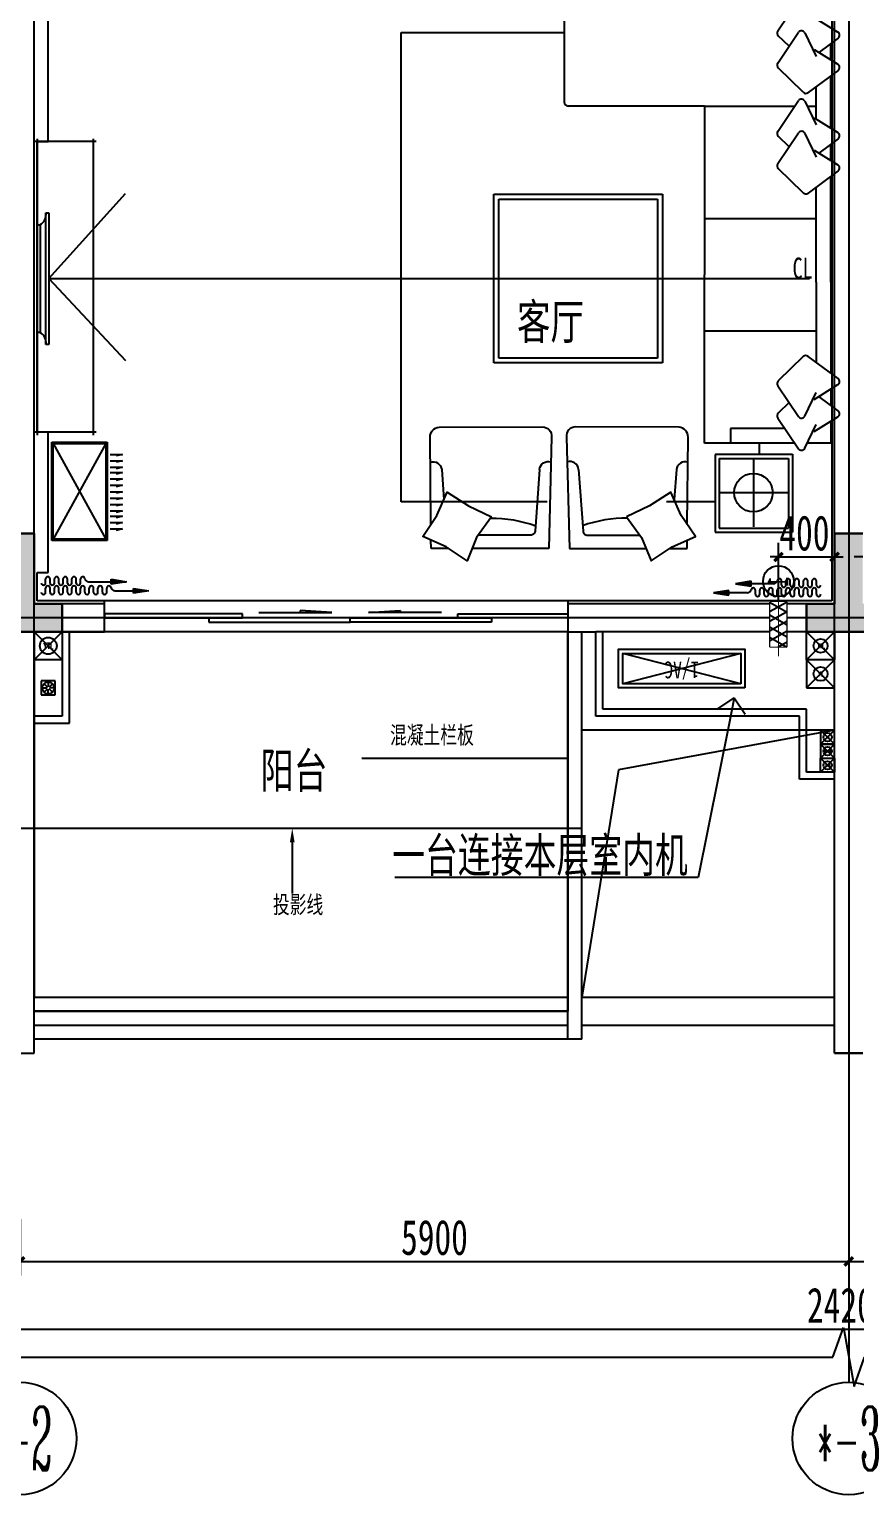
# Model space of a CAD drawing. Extents: x -255202 to 66368, y -6372500 to 603.
# Drawn here: x 23022 to 28907, y -3239196 to -3228764 of the extents above; entities that cross this region are included whole.
import ezdxf
from ezdxf.enums import TextEntityAlignment as Align

# ---------------------------------------------------------------- set-up
doc = ezdxf.new("R2010")
doc.units = 0
doc.header["$LTSCALE"] = 10
doc.header["$MEASUREMENT"] = 0
for name, color, linetype in [('A-DIM（轴号轴线尺寸）', 3, 'Continuous'), ('A-MARK（制图符号）', 8, 'Continuous'), ('A-门', 251, 'Continuous'), ('AXIS_TEXT', 7, 'Continuous'), ('DIM【标注】', 149, 'Continuous'), ('L-立面填充1', 253, 'Continuous')]:
    doc.layers.add(name, color=color, linetype=linetype)
doc.styles.add('_TCH_AXIS', font='COMPLEX', dxfattribs={"bigfont": 'GBCBIG'})
doc.styles.add('COMPLEX', font='COMPLEX')
doc.styles.add('L~1D$0$黑体', font='simhei.ttf')
doc.styles.add('L~1Z$0$_TCH_DIM', font='SIMPLEX', dxfattribs={"bigfont": 'GBCBIG'})
doc.styles.add('L~1Z$0$样式222', font='', dxfattribs={"width": 0.7})
doc.styles.add('L~1Z$0$黑体', font='simhei.ttf')
doc.styles.add('宋体', font='', dxfattribs={"width": 0.8})
doc.styles.add('样式222', font='', dxfattribs={"width": 0.7})
doc.styles.add('细黑体', font='', dxfattribs={"width": 0.7})
doc.styles.get('L~1Z$0$样式222').set_extended_font_data('STXihei')
doc.styles.get('宋体').set_extended_font_data('STXihei')
doc.styles.get('样式222').set_extended_font_data('STXihei')
doc.styles.get('细黑体').set_extended_font_data('STXihei')
doc.dimstyles.new('DK-100', dxfattribs={"dimscale": 100, "dimtxt": 2.5, "dimasz": 0.6, "dimexe": 1, "dimexo": 1, "dimgap": 0.4, "dimtad": 1, "dimdec": 0, "dimrnd": 5, "dimdsep": 46, "dimtxsty": '样式222', "dimblk": 'ARCHTICK', "dimcen": 3, "dimdle": 0.4, "dimclrd": 149, "dimclre": 149, "dimclrt": 149, "dimadec": 0, "dimazin": 0, "dimtfac": 1, "dimtdec": 0, "dimtix": 1, "dimtmove": 2, "dimatfit": 3, "dimldrblk": 'ARCHTICK', "dimfxl": 3, "dimfxlon": 1, "dimtvp": 1, "dimtolj": 1, "dimtzin": 0, "dimarcsym": 0})

# ---------------------------------------------------------------- blocks, each defined once
blk = doc.blocks.new('_AXISO')
blk.add_circle((0, 0), 0.5)
at = {"layer": 'AXIS_TEXT', "style": 'COMPLEX', "width": 1.041667}
blk.add_attdef('A', text='', height=0.56, dxfattribs=at).set_placement((-0.25, -0.28), (0.25, -0.28), align=Align.FIT)
blk = doc.blocks.new('_ArchTick')
at = {"color": 0, "linetype": 'ByBlock', "const_width": 0.4}
blk.add_lwpolyline([(-0.5, -0.5), (0.5, 0.5)], dxfattribs=at)
blk = doc.blocks.new('*D628')
at = {"layer": 'Defpoints', "color": 0, "transparency": 16777216}
for p in [(30580, -13515), (54780, -13515), (54780, -14758)]:
    blk.add_point(p, dxfattribs=at)
at = {"layer": 'DIM【标注】', "color": 149, "lineweight": -2, "transparency": 16777216}
for p, q in [((30580, -14458), (30580, -14858)), ((54780, -14458), (54780, -14858)), ((30540, -14758), (54820, -14758))]:
    blk.add_line(p, q, dxfattribs=at)
at = {"layer": 'DIM【标注】', "color": 149, "lineweight": -2, "transparency": 16777216, "xscale": 60, "yscale": 60, "zscale": 60, "rotation": 180}
blk.add_blockref('_ArchTick', (30580, -14758), dxfattribs=at)
at = {"layer": 'DIM【标注】', "color": 149, "lineweight": -2, "transparency": 16777216, "xscale": 60, "yscale": 60, "zscale": 60}
blk.add_blockref('_ArchTick', (54780, -14758), dxfattribs=at)
at = {"layer": 'DIM【标注】', "color": 149, "transparency": 16777216, "insert": (42680, -14590), "char_height": 250, "attachment_point": 5, "style": '样式222'}
blk.add_mtext('\\A1;24200', dxfattribs=at)
blk = doc.blocks.new('*D630')
at = {"layer": 'Defpoints', "color": 0, "transparency": 16777216}
for p in [(36780, -13515), (42680, -13515), (42680, -14276)]:
    blk.add_point(p, dxfattribs=at)
at = {"layer": 'DIM【标注】', "color": 149, "lineweight": -2, "transparency": 16777216}
for p, q in [((36780, -13976), (36780, -14376)), ((42680, -13976), (42680, -14376)), ((36740, -14276), (42720, -14276))]:
    blk.add_line(p, q, dxfattribs=at)
at = {"layer": 'DIM【标注】', "color": 149, "lineweight": -2, "transparency": 16777216, "xscale": 60, "yscale": 60, "zscale": 60, "rotation": 180}
blk.add_blockref('_ArchTick', (36780, -14276), dxfattribs=at)
at = {"layer": 'DIM【标注】', "color": 149, "lineweight": -2, "transparency": 16777216, "xscale": 60, "yscale": 60, "zscale": 60}
blk.add_blockref('_ArchTick', (42680, -14276), dxfattribs=at)
at = {"layer": 'DIM【标注】', "color": 149, "transparency": 16777216, "insert": (39730, -14107), "char_height": 250, "attachment_point": 5, "style": '样式222'}
blk.add_mtext('\\A1;5900', dxfattribs=at)
blk = doc.blocks.new('*D631')
at = {"layer": 'Defpoints', "color": 0, "transparency": 16777216}
for p in [(42680, -13515), (48580, -13515), (48580, -14276)]:
    blk.add_point(p, dxfattribs=at)
at = {"layer": 'DIM【标注】', "color": 149, "lineweight": -2, "transparency": 16777216}
for p, q in [((42680, -13976), (42680, -14376)), ((48580, -13976), (48580, -14376)), ((42640, -14276), (48620, -14276))]:
    blk.add_line(p, q, dxfattribs=at)
at = {"layer": 'DIM【标注】', "color": 149, "lineweight": -2, "transparency": 16777216, "xscale": 60, "yscale": 60, "zscale": 60, "rotation": 180}
blk.add_blockref('_ArchTick', (42680, -14276), dxfattribs=at)
at = {"layer": 'DIM【标注】', "color": 149, "lineweight": -2, "transparency": 16777216, "xscale": 60, "yscale": 60, "zscale": 60}
blk.add_blockref('_ArchTick', (48580, -14276), dxfattribs=at)
at = {"layer": 'DIM【标注】', "color": 149, "transparency": 16777216, "insert": (45630, -14107), "char_height": 250, "attachment_point": 5, "style": '样式222'}
blk.add_mtext('\\A1;5900', dxfattribs=at)
blk = doc.blocks.new('*U622')
at = {"color": 48}
blk.add_lwpolyline([(22.3, -11.7), (22.3, 68.3), (242.3, 68.3), (242.3, -11.7)], close=True, dxfattribs=at)
blk.add_wipeout([(22.3, -11.7), (22.3, 68.3), (242.3, 68.3), (242.3, -11.7)])
at = {"color": 48, "const_width": 5}
blk.add_lwpolyline([(-4.9, 28.8), (289.2, 28.8)], dxfattribs=at)
blk = doc.blocks.new('ty')
at = {"layer": 'A-门'}
for points in [[(36679.7, -9593.9), (36479.7, -9593.9), (36479.7, -9793.9), (37079.7, -9793.9), (37079.7, -9593.9), (36879.7, -9593.9), (36879.7, -9093.9), (36679.7, -9093.9)], [(42779.7, -9593.9), (42979.7, -9593.9), (42979.7, -9793.9), (42379.7, -9793.9), (42379.7, -9593.9), (42579.7, -9593.9), (42579.7, -9093.9), (42779.7, -9093.9)]]:
    blk.add_hatch(color=8, dxfattribs=at).paths.add_polyline_path(points)
at = {"layer": 'A-MARK（制图符号）', "color": 8}
for p, q in [((42567.2, -14957.9), (42643.6, -14747.9)), ((42643.6, -14747.9), (42717.6, -15167.9)), ((25479.7, -14957.9), (42567.2, -14957.9)), ((42717.6, -15167.9), (42792.2, -14957.9))]:
    blk.add_line(p, q, dxfattribs=at)
at = {"layer": 'A-门', "color": 8}
for p, q in [((42679.7, 4262.6), (42679.7, -13753.8)), ((36879.7, -9693.9), (36879.7, -1693.9)), ((42579.7, -9693.9), (42579.7, -1693.9)), ((36879.7, -9593.9), (36879.7, -1793.9)), ((42559.7, -1813.9), (42559.7, -9573.9)), ((42579.7, -9593.9), (42579.7, -1793.9)), ((36979.7, -6303.9), (36979.7, -5303.9)), ((40653.2, -5302), (40653.2, -6022)), ((42174.9, -5516.3), (42321.5, -5297.1)), ((42432.7, -5419.8), (42602.7, -5524.8)), ((39492.3, -8867.8), (39492.3, -5526.6)), ((39492.3, -5526.6), (40653.2, -5526.6)), ((42174.9, -5745.5), (42321.5, -5526.3)), ((42254.8, -5626), (42177.7, -5551)), ((42366.7, -5530.6), (42447.4, -5698.7)), ((42605.3, -5568.1), (42466.9, -5670.1)), ((42553.3, -5723.4), (42553.3, -5606.4)), ((42553.3, -5723.4), (42553.3, -5609.3)), ((42432.7, -5649), (42602.7, -5754)), ((42356, -5953.5), (42177.7, -5780.2)), ((42605.3, -5797.2), (42390.9, -5955.3)), ((42553.3, -6209.8), (42553.3, -5835.6)), ((42447.4, -6144.4), (42447.4, -5913.6)), ((42174.9, -6231.8), (42321.5, -6012.6)), ((42366.7, -6016.9), (42447.4, -6185.1)), ((41653.3, -6052), (40683.2, -6052)), ((41653.3, -6052), (41653.3, -6052)), ((41653.3, -6052), (41653.3, -7252)), ((41653.3, -6052), (42295.2, -6052)), ((42383.5, -6052), (42447.4, -6052)), ((42432.7, -6135.3), (42602.7, -6240.3)), ((42174.9, -6461), (42321.5, -6241.8)), ((42366.7, -6246.1), (42447.4, -6414.2)), ((37319.7, -6303.9), (36879.7, -6303.9)), ((36899.7, -6283.9), (36899.7, -8393.9)), ((36899.7, -8373.9), (36899.7, -6303.9)), ((36899.7, -6303.9), (36979.7, -6303.9)), ((36899.7, -8373.9), (36899.7, -6303.9)), ((37299.7, -6283.9), (37299.7, -8393.9)), ((42254.8, -6341.5), (42177.7, -6266.5)), ((42605.3, -6283.6), (42466.9, -6385.6)), ((42553.3, -6438.9), (42553.3, -6324.8)), ((42432.7, -6364.5), (42602.7, -6469.5)), ((42356, -6669), (42177.7, -6495.7)), ((42605.3, -6512.7), (42390.9, -6670.8)), ((42553.3, -7304.9), (42553.3, -6551)), ((36984.1, -7279.7), (37529.2, -6673.7)), ((42447.4, -7304.9), (42447.4, -6629.1)), ((36899.7, -6772), (36899.7, -8212)), ((40153.3, -7879.7), (40153.3, -6679.7)), ((40153.3, -6679.7), (41353.3, -6679.7)), ((40187.6, -7845.4), (40187.6, -6713.9)), ((40187.6, -6713.9), (41319, -6713.9)), ((41319, -6713.9), (41319, -7845.4)), ((41353.3, -6679.7), (41353.3, -7879.7)), ((36963, -6811.3), (36984.1, -6811.3)), ((36963, -7748), (36963, -6811.3)), ((36984.1, -6811.3), (36984.1, -7748)), ((41653.3, -6852), (42447.4, -6852)), ((36899.7, -6895.8), (36920.8, -6895.8)), ((36899.7, -7663.5), (36899.7, -6895.8)), ((36920.8, -6895.8), (36920.8, -7663.5)), ((36983.4, -7279.7), (42400.5, -7279.7)), ((36984.1, -7279.7), (38193.9, -7279.7)), ((36984.1, -7279.7), (37529.2, -7861.6)), ((41653.3, -8452), (41653.3, -7252)), ((42447.4, -7304.9), (42447.4, -7874.9)), ((42553.3, -7304.9), (42553.3, -7952.9)), ((36920.8, -7663.5), (36899.7, -7663.5)), ((41653.3, -7652), (42447.4, -7652)), ((36984.1, -7748), (36963, -7748)), ((41353.3, -7879.7), (40153.3, -7879.7)), ((41319, -7845.4), (40187.6, -7845.4)), ((42356, -7835), (42177.7, -8008.3)), ((42605.3, -7991.2), (42390.9, -7833.2)), ((42174.9, -8043), (42321.5, -8262.2)), ((42366.7, -8257.9), (42447.4, -8089.8)), ((42432.7, -8139.5), (42602.7, -8034.5)), ((42605.3, -8220.4), (42466.9, -8118.4)), ((42553.3, -8065), (42553.3, -8179.2)), ((42254.8, -8162.5), (42177.7, -8237.5)), ((39762.7, -8336.5), (40499.1, -8335.3)), ((41471.5, -8336.5), (40735.1, -8335.3)), ((42174.9, -8272.2), (42321.5, -8491.3)), ((42366.7, -8487.1), (42447.4, -8318.9)), ((42432.7, -8368.7), (42602.7, -8263.7)), ((42553.3, -8294.2), (42553.3, -8452)), ((37319.7, -8373.9), (36879.7, -8373.9)), ((36979.7, -8373.9), (36899.7, -8373.9)), ((36979.7, -9373), (36979.7, -8373.9)), ((37005.7, -9144.2, -6.9), (37006.2, -8444.2, -6.9)), ((37006.2, -8444.2, -6.9), (37399.6, -8444.2, -6.9)), ((37399.6, -8444.2, -6.9), (37399.1, -9144.2, -6.9)), ((39703.8, -9031.2), (39698.5, -8408.3)), ((40563.6, -8408.4), (40543.6, -9201.3)), ((40670.6, -8408.4), (40690.6, -9201.3)), ((41530.3, -9031.2), (41535.7, -8408.3)), ((42214.3, -8346.1), (41838.6, -8346.1)), ((41838.6, -8346.1), (41838.6, -8452)), ((37015, -9134.9, -6.9), (37015.5, -8453.4, -6.9)), ((37390.4, -8453.4, -6.9), (37015, -9134.9, -6.9)), ((37015.5, -8453.4, -6.9), (37390.4, -8453.4, -6.9)), ((37015.5, -8453.4, -6.9), (37389.9, -9134.9, -6.9)), ((37390.4, -8453.4, -6.9), (37389.9, -9134.9, -6.9)), ((37421.5, -8531.3, -6.9), (37508.8, -8531.3, -6.9)), ((37508.8, -8531.3, -6.9), (37464.3, -8542.1, -6.9)), ((42297.8, -8452), (41653.3, -8452)), ((41729.1, -8530.3), (42279.7, -8530.3)), ((41729.1, -8531.7), (41729.1, -9083.7)), ((42043.3, -8452), (42043.3, -8530.3)), ((42279.7, -8530.3), (42279.7, -9083.7)), ((42553.3, -8452), (42383.5, -8452)), ((37421.5, -8576.7, -6.9), (37508.8, -8576.7, -6.9)), ((37421.5, -8622.1, -6.9), (37508.8, -8622.1, -6.9)), ((37508.8, -8576.7, -6.9), (37464.3, -8587.5, -6.9)), ((37508.8, -8622.1, -6.9), (37464.3, -8632.8, -6.9)), ((39781.6, -8639.4), (39797.6, -8852.7)), ((40477.7, -8637.9), (40446.3, -9078.5)), ((40756.5, -8637.9), (40787.9, -9078.5)), ((41452.6, -8639.4), (41436.6, -8852.7)), ((41756.6, -8559.2), (42252.1, -8559.2)), ((41756.6, -8559.2), (41756.6, -9056.1)), ((42004.4, -9045.9), (42004.4, -8561.1)), ((42252.1, -8559.2), (42252.1, -9056.1)), ((37421.5, -8660.5, -6.9), (37508.8, -8660.5, -6.9)), ((37421.5, -8705.8, -6.9), (37508.8, -8705.8, -6.9)), ((37421.5, -8751.2, -6.9), (37508.8, -8751.2, -6.9)), ((37508.8, -8660.5, -6.9), (37464.3, -8671.2, -6.9)), ((37508.8, -8705.8, -6.9), (37464.3, -8716.6, -6.9)), ((37508.8, -8751.2, -6.9), (37464.3, -8762, -6.9)), ((37421.5, -8796.6, -6.9), (37508.8, -8796.6, -6.9)), ((37421.5, -8842, -6.9), (37508.8, -8842, -6.9)), ((37508.8, -8796.6, -6.9), (37464.3, -8807.4, -6.9)), ((37508.8, -8842, -6.9), (37464.3, -8852.8, -6.9)), ((41759.1, -8803.4), (42243.9, -8803.4)), ((37421.5, -8887.4, -6.9), (37508.8, -8887.4, -6.9)), ((37421.5, -8932.8, -6.9), (37508.8, -8932.8, -6.9)), ((37421.5, -8971.1, -6.9), (37508.8, -8971.1, -6.9)), ((37508.8, -8887.4, -6.9), (37464.3, -8898.2, -6.9)), ((37508.8, -8932.8, -6.9), (37464.3, -8943.6, -6.9)), ((37508.8, -8971.1, -6.9), (37464.3, -8981.8, -6.9)), ((40532.2, -8867.8), (39492.3, -8867.8)), ((41729.1, -8867.8), (41381.7, -8867.8)), ((37421.5, -9016.4, -6.9), (37508.8, -9016.4, -6.9)), ((37421.5, -9061.8, -6.9), (37508.8, -9061.8, -6.9)), ((37508.8, -9016.4, -6.9), (37464.3, -9027.2, -6.9)), ((37508.8, -9061.8, -6.9), (37464.3, -9072.6, -6.9)), ((41756.6, -9056.1), (42252.1, -9056.1)), ((36679.7, -9093.9), (36879.7, -9093.9)), ((36879.7, -9093.9), (36679.7, -9093.9)), ((36879.7, -9093.9), (36879.7, -9593.9)), ((36879.7, -9593.9), (36879.7, -9093.9)), ((37399.1, -9144.2, -6.9), (37005.7, -9144.2, -6.9)), ((37389.9, -9134.9, -6.9), (37015, -9134.9, -6.9)), ((39705.3, -9202.2), (39704.8, -9141.4)), ((40414.1, -9106.1), (40041.4, -9106.6)), ((40820.1, -9106.1), (41192.8, -9106.6)), ((41528.9, -9202.2), (41529.4, -9141.4)), ((41729.1, -9083.7), (42279.7, -9083.7)), ((42179.7, -9593.9), (42179.7, -9161.2)), ((42779.7, -9093.9), (42579.7, -9093.9)), ((42579.7, -9093.9), (42579.7, -9593.9)), ((42579.7, -9593.9), (42579.7, -9093.9)), ((42579.7, -9093.9), (42779.7, -9093.9)), ((42579.7, -9593.9), (42579.7, -9161.2)), ((39832.8, -9202.1), (39705.3, -9202.2)), ((40543.6, -9201.3), (39997.7, -9201.9)), ((40543.6, -9201.3), (40543.6, -9201.3)), ((40690.6, -9201.3), (40690.6, -9201.3)), ((40690.6, -9201.3), (41236.5, -9201.9)), ((41401.4, -9202.1), (41528.9, -9202.2)), ((42179.7, -9261.2), (42119.7, -9261.2)), ((42179.7, -9261.2), (42579.7, -9261.2)), ((42579.7, -9261.2), (42639.7, -9261.2)), ((42779.7, -9261.2), (42719.7, -9261.2)), ((36899.7, -9373), (36979.7, -9373)), ((36899.7, -9573), (36899.7, -9373)), ((36961.1, -9447.4), (36961.1, -9417.9)), ((36961.1, -9512.9), (36961.1, -9483.4)), ((36992.2, -9447.4), (36992.2, -9417.9)), ((36992.2, -9512.9), (36992.2, -9483.4)), ((37023.2, -9447.4), (37023.2, -9417.9)), ((37023.2, -9512.9), (37023.2, -9483.4)), ((37054.3, -9447.4), (37054.3, -9417.9)), ((37054.3, -9512.9), (37054.3, -9483.4)), ((37085.3, -9447.4), (37085.3, -9417.9)), ((37085.3, -9512.9), (37085.3, -9483.4)), ((37116.4, -9447.4), (37116.4, -9417.9)), ((37116.4, -9512.9), (37116.4, -9483.4)), ((37147.4, -9447.4), (37147.4, -9417.9)), ((37147.4, -9512.9), (37147.4, -9483.4)), ((37178.5, -9447.4), (37178.5, -9417.9)), ((37178.5, -9512.9), (37178.5, -9483.4)), ((37209.5, -9447.4), (37209.5, -9417.9)), ((37209.5, -9512.9), (37209.5, -9483.4)), ((37240.6, -9512.9), (37240.6, -9483.4)), ((37267, -9437.8), (37536.8, -9437.8)), ((37271.6, -9512.9), (37271.6, -9483.4)), ((37302.7, -9512.9), (37302.7, -9483.4)), ((37333.7, -9512.9), (37333.7, -9483.4)), ((37364.8, -9512.9), (37364.8, -9483.4)), ((37395.8, -9512.9), (37395.8, -9483.4)), ((37427.2, -9420.4), (37536.8, -9437.8)), ((37427.2, -9455.2), (37427.2, -9420.4)), ((37536.8, -9437.8), (37427.2, -9455.2)), ((37429.2, -9422.7), (37524.1, -9437.8)), ((37429.2, -9452.9), (37429.2, -9422.7)), ((37524.1, -9437.8), (37429.2, -9452.9)), ((37431.2, -9425), (37511.3, -9437.8)), ((37431.2, -9450.5), (37431.2, -9425)), ((37511.3, -9437.8), (37431.2, -9450.5)), ((37433.2, -9427.4), (37498.6, -9437.8)), ((37433.2, -9448.2), (37433.2, -9427.4)), ((37498.6, -9437.8), (37433.2, -9448.2)), ((37435.2, -9429.7), (37485.9, -9437.8)), ((37435.2, -9445.8), (37435.2, -9429.7)), ((37485.9, -9437.8), (37435.2, -9445.8)), ((37437.2, -9432.1), (37473.1, -9437.8)), ((37437.2, -9443.5), (37437.2, -9432.1)), ((37473.1, -9437.8), (37437.2, -9443.5)), ((37439.2, -9434.4), (37460.4, -9437.8)), ((37439.2, -9441.2), (37439.2, -9434.4)), ((37460.4, -9437.8), (37439.2, -9441.2)), ((37441.2, -9436.8), (37447.7, -9437.8)), ((37441.2, -9438.8), (37441.2, -9436.8)), ((37447.7, -9437.8), (37441.2, -9438.8)), ((37585.5, -9484.8), (37695.1, -9502.3)), ((37585.5, -9519.7), (37585.5, -9484.8)), ((37587.5, -9487.2), (37682.4, -9502.3)), ((37587.5, -9517.3), (37587.5, -9487.2)), ((37589.5, -9489.5), (37669.6, -9502.3)), ((37589.5, -9515), (37589.5, -9489.5)), ((37591.5, -9491.9), (37656.9, -9502.3)), ((37591.5, -9512.7), (37591.5, -9491.9)), ((41984.2, -9434.4), (41874.6, -9451.9)), ((42144.4, -9451.9), (41874.6, -9451.9)), ((41874.6, -9451.9), (41984.2, -9469.3)), ((41982.2, -9436.8), (41887.3, -9451.9)), ((41887.3, -9451.9), (41982.2, -9467)), ((41980.2, -9439.1), (41900, -9451.9)), ((41900, -9451.9), (41980.2, -9464.6)), ((41978.2, -9441.5), (41912.8, -9451.9)), ((41912.8, -9451.9), (41978.2, -9462.3)), ((41976.2, -9443.8), (41925.5, -9451.9)), ((41925.5, -9451.9), (41976.2, -9459.9)), ((41974.2, -9446.2), (41938.3, -9451.9)), ((41938.3, -9451.9), (41974.2, -9457.6)), ((41972.2, -9448.5), (41951, -9451.9)), ((41951, -9451.9), (41972.2, -9455.3)), ((41970.2, -9450.9), (41963.7, -9451.9)), ((41963.7, -9451.9), (41970.2, -9452.9)), ((41970.2, -9452.9), (41970.2, -9450.9)), ((41972.2, -9455.3), (41972.2, -9448.5)), ((41974.2, -9457.6), (41974.2, -9446.2)), ((41976.2, -9459.9), (41976.2, -9443.8)), ((41978.2, -9462.3), (41978.2, -9441.5)), ((41980.2, -9464.6), (41980.2, -9439.1)), ((41982.2, -9467), (41982.2, -9436.8)), ((41984.2, -9469.3), (41984.2, -9434.4)), ((42201.9, -9461.5), (42201.9, -9432)), ((42232.9, -9461.5), (42232.9, -9432)), ((42264, -9461.5), (42264, -9432)), ((42295, -9461.5), (42295, -9432)), ((42326.1, -9461.5), (42326.1, -9432)), ((42357.1, -9461.5), (42357.1, -9432)), ((42388.2, -9461.5), (42388.2, -9432)), ((42419.2, -9461.5), (42419.2, -9432)), ((42450.3, -9461.5), (42450.3, -9432)), ((36879.7, -9593.9), (37079.7, -9593.9)), ((37079.7, -9593.9), (36879.7, -9593.9)), ((37379.7, -9593.9), (36879.7, -9593.9)), ((37379.7, -9573), (36899.7, -9573)), ((36899.7, -9573), (36899.7, -9573)), ((36899.7, -9573), (36899.7, -9573)), ((37079.7, -9593.9), (37079.7, -9793.9)), ((37079.7, -9793.9), (37079.7, -9593.9)), ((37379.7, -9793.9), (37379.7, -9573)), ((40879.7, -9573.9), (37379.7, -9573.9)), ((37379.7, -9793.9), (37379.7, -9593.9)), ((37453.1, -9502.3), (37601.9, -9502.3)), ((37695.1, -9502.3), (37585.5, -9519.7)), ((37682.4, -9502.3), (37587.5, -9517.3)), ((37669.6, -9502.3), (37589.5, -9515)), ((37656.9, -9502.3), (37591.5, -9512.7)), ((37593.5, -9494.2), (37644.2, -9502.3)), ((37593.5, -9510.3), (37593.5, -9494.2)), ((37644.2, -9502.3), (37593.5, -9510.3)), ((37595.5, -9496.5), (37631.4, -9502.3)), ((37595.5, -9508), (37595.5, -9496.5)), ((37631.4, -9502.3), (37595.5, -9508)), ((37597.5, -9498.9), (37618.7, -9502.3)), ((37597.5, -9505.6), (37597.5, -9498.9)), ((37618.7, -9502.3), (37597.5, -9505.6)), ((37599.5, -9501.2), (37606, -9502.3)), ((37599.5, -9503.3), (37599.5, -9501.2)), ((37606, -9502.3), (37599.5, -9503.3)), ((42559.7, -9573.9), (40679.7, -9573.9)), ((40679.7, -9573.9), (40679.7, -9793.9)), ((40979.7, -9593.9), (40679.7, -9593.9)), ((40679.7, -9593.9), (40679.7, -9793.9)), ((42579.7, -9593.9), (40979.7, -9593.9)), ((41825.9, -9498.9), (41716.3, -9516.4)), ((41716.3, -9516.4), (41825.9, -9533.8)), ((41823.9, -9501.3), (41729, -9516.4)), ((41729, -9516.4), (41823.9, -9531.4)), ((41821.9, -9503.6), (41741.7, -9516.4)), ((41741.7, -9516.4), (41821.9, -9529.1)), ((41819.9, -9505.9), (41754.5, -9516.4)), ((41754.5, -9516.4), (41819.9, -9526.8)), ((41817.9, -9508.3), (41767.2, -9516.4)), ((41767.2, -9516.4), (41817.9, -9524.4)), ((41815.9, -9510.6), (41780, -9516.4)), ((41780, -9516.4), (41815.9, -9522.1)), ((41813.9, -9513), (41792.7, -9516.4)), ((41792.7, -9516.4), (41813.9, -9519.7)), ((41811.9, -9515.3), (41805.4, -9516.4)), ((41805.4, -9516.4), (41811.9, -9517.4)), ((41958.3, -9516.4), (41809.5, -9516.4)), ((41811.9, -9517.4), (41811.9, -9515.3)), ((41813.9, -9519.7), (41813.9, -9513)), ((41815.9, -9522.1), (41815.9, -9510.6)), ((41817.9, -9524.4), (41817.9, -9508.3)), ((41819.9, -9526.8), (41819.9, -9505.9)), ((41821.9, -9529.1), (41821.9, -9503.6)), ((41823.9, -9531.4), (41823.9, -9501.3)), ((41825.9, -9533.8), (41825.9, -9498.9)), ((42015.6, -9527), (42015.6, -9497.5)), ((42046.6, -9527), (42046.6, -9497.5)), ((42077.7, -9527), (42077.7, -9497.5)), ((42108.7, -9527), (42108.7, -9497.5)), ((42139.8, -9527), (42139.8, -9497.5)), ((42170.8, -9527), (42170.8, -9497.5)), ((42201.9, -9527), (42201.9, -9497.5)), ((42232.9, -9527), (42232.9, -9497.5)), ((42264, -9527), (42264, -9497.5)), ((42295, -9527), (42295, -9497.5)), ((42326.1, -9527), (42326.1, -9497.5)), ((42357.1, -9527), (42357.1, -9497.5)), ((42579.7, -9593.9), (42379.7, -9593.9)), ((42379.7, -9593.9), (42379.7, -9793.9)), ((42379.7, -9793.9), (42379.7, -9593.9)), ((42379.7, -9593.9), (42579.7, -9593.9)), ((42388.2, -9527), (42388.2, -9497.5)), ((42419.2, -9527), (42419.2, -9497.5)), ((42450.3, -9527), (42450.3, -9497.5)), ((59161.7, -9693.9), (25966, -9693.9)), ((36879.7, -12793.9), (36879.7, -9693.9)), ((42579.7, -12793.9), (42579.7, -9693.9)), ((36479.7, -9793.9), (37079.7, -9793.9)), ((37079.7, -9793.9), (36629.7, -9793.9)), ((40679.7, -9793.9), (36879.7, -9793.9)), ((36879.7, -9793.9), (36879.7, -12393.9)), ((36879.7, -9793.9), (37379.7, -9793.9)), ((36879.7, -12793.9), (36879.7, -9793.9)), ((37079.7, -9793.9), (36879.7, -9993.9)), ((36879.7, -9793.9), (37079.7, -9993.9)), ((37129.7, -9793.9), (37079.7, -9793.9)), ((37079.7, -9793.9), (37079.7, -10393.9)), ((37129.7, -10443.9), (37129.7, -9793.9)), ((40679.7, -9793.9), (37379.7, -9793.9)), ((40679.7, -9793.9), (40679.7, -12493.9)), ((40679.7, -12393.9), (40679.7, -9793.9)), ((40679.7, -9793.9), (40679.7, -9793.9)), ((40679.7, -9793.9), (40879.7, -9793.9)), ((40679.7, -10493.9), (40679.7, -9793.9)), ((40679.7, -12593.9), (40679.7, -9793.9)), ((40679.7, -12493.9), (40679.7, -9793.9)), ((40679.7, -12693.9), (40679.7, -9793.9)), ((40779.7, -12693.9), (40779.7, -9793.9)), ((42579.7, -9793.9), (40879.7, -9793.9)), ((40879.7, -9793.9), (40879.7, -9793.9)), ((40879.7, -10393.9), (40879.7, -9793.9)), ((40929.7, -10343.9), (40929.7, -9793.9)), ((42379.7, -9793.9), (42829.7, -9793.9)), ((42979.7, -9793.9), (42379.7, -9793.9)), ((42379.7, -9993.9), (42579.7, -9793.9)), ((42579.7, -9993.9), (42379.7, -9793.9)), ((42579.7, -12793.9), (42579.7, -9793.9)), ((41911.3, -9947.8), (41071.3, -10163.8)), ((41911.3, -10163.8), (41071.3, -9947.8)), ((42379.7, -9993.9), (42579.7, -10193.9)), ((42579.7, -9993.9), (42379.7, -10193.9)), ((37028.7, -10143.9), (36928.7, -10143.9)), ((36928.7, -10143.9), (36928.7, -10243.9)), ((36940.8, -10193.8), (36971.5, -10193.8)), ((36952.2, -10166.4), (36973.9, -10188.1)), ((36952.2, -10221.2), (36973.9, -10199.5)), ((36979.5, -10155.1), (36979.5, -10185.8)), ((36979.5, -10232.5), (36979.5, -10201.8)), ((37006.9, -10166.4), (36985.2, -10188.1)), ((37006.9, -10221.2), (36985.2, -10199.5)), ((37018.2, -10193.8), (36987.5, -10193.8)), ((37028.7, -10243.9), (37028.7, -10143.9)), ((36928.7, -10243.9), (37028.7, -10243.9)), ((41747, -10342), (41864.6, -10263.5)), ((41864.6, -10263.5), (41825.4, -10459.6)), ((41864.6, -10263.5), (41943.1, -10381.2)), ((37079.7, -10393.9), (36879.7, -10393.9)), ((36879.7, -10393.9), (36879.7, -10443.9)), ((42329.7, -10393.9), (40879.7, -10393.9)), ((42379.7, -10343.9), (40929.7, -10343.9)), ((42329.7, -10843.9), (42329.7, -10393.9)), ((42379.7, -10793.9), (42379.7, -10343.9)), ((36879.7, -10443.9), (37129.7, -10443.9)), ((42579.7, -10493.9), (40779.7, -10493.9)), ((42579.7, -10493.9), (41039.9, -10775.6)), ((41825.4, -10459.6), (41608.7, -11543.5)), ((42579.7, -10593.9), (42479.7, -10493.9)), ((42479.7, -10593.9), (42579.7, -10493.9)), ((42579.7, -10693.9), (42479.7, -10593.9)), ((42479.7, -10693.9), (42579.7, -10593.9)), ((40331.2, -10696.5), (39212.3, -10696.5)), ((40679.7, -10696.5), (40331.2, -10696.5)), ((40679.7, -10696.5), (40379.7, -10696.5)), ((42579.7, -10693.9), (42479.7, -10793.9)), ((42479.7, -10693.9), (42579.7, -10793.9)), ((41039.9, -10775.6), (40779.7, -12393.9)), ((42579.7, -10843.9), (42329.7, -10843.9)), ((42579.7, -10793.9), (42379.7, -10793.9)), ((40779.7, -11193.9), (30079.7, -11193.9)), ((38717.1, -11292.8), (38717.1, -11657)), ((41608.7, -11543.5), (39446.7, -11543.5)), ((36879.7, -12393.9), (40679.7, -12393.9)), ((40779.7, -12393.9), (42579.7, -12393.9)), ((40679.7, -12493.9), (36879.7, -12493.9)), ((36879.7, -12493.9), (40679.7, -12493.9)), ((42679.7, -12510.8), (42679.7, -15137)), ((36879.7, -12593.9), (40679.7, -12593.9)), ((40779.7, -12593.9), (42579.7, -12593.9)), ((40679.7, -12693.9), (36879.7, -12693.9)), ((40779.7, -12693.9), (40679.7, -12693.9)), ((36679.7, -12793.9), (36879.7, -12793.9)), ((36679.7, -12793.9), (36879.7, -12793.9)), ((42779.7, -12793.9), (42579.7, -12793.9)), ((42579.7, -12793.9), (42779.7, -12793.9))]:
    blk.add_line(p, q, dxfattribs=at)
at = {"layer": 'A-门', "color": 8, "extrusion": (0, 0, -1)}
for p, q in [((37379.7, -9666), (37379.7, -9693.9)), ((38364, -9666), (37379.7, -9666)), ((37379.7, -9693.9), (38364, -9693.9)), ((38123.4, -9693.9), (38123.4, -9724.7)), ((39129.7, -9693.9), (38123.4, -9693.9)), ((38364, -9693.9), (38364, -9666)), ((38479.8, -9656.7), (39000.1, -9656.7)), ((39000.1, -9656.7), (38773.2, -9642.3)), ((38773.2, -9642.3), (38773.2, -9656.7)), ((39129.7, -9724.7), (39129.7, -9693.9)), ((39129.7, -9693.9), (40135.9, -9693.9)), ((39259.2, -9656.7), (39486.2, -9642.3)), ((39779.5, -9656.7), (39259.2, -9656.7)), ((39486.2, -9642.3), (39486.2, -9656.7)), ((39895.3, -9666), (40679.7, -9666)), ((39895.3, -9693.9), (39895.3, -9666)), ((40679.7, -9693.9), (39895.3, -9693.9)), ((40135.9, -9693.9), (40135.9, -9724.7)), ((40679.7, -9666), (40679.7, -9693.9)), ((38123.4, -9724.7), (39129.7, -9724.7)), ((40135.9, -9724.7), (39129.7, -9724.7))]:
    blk.add_line(p, q, dxfattribs=at)
at = {"layer": 'A-门', "color": 8}
for points in [[(40135.6, -8974.8), (40030.2, -9122.2), (39961.7, -9290), (39812.3, -9188.1), (39646.5, -9116.1), (39747.6, -8966.3), (39820.4, -8800.9), (39972.9, -8897.1), (40135.6, -8974.8)], [(41098.6, -8974.8), (41204, -9122.2), (41272.5, -9290), (41421.9, -9188.1), (41587.7, -9116.1), (41486.6, -8966.3), (41413.8, -8800.9), (41261.3, -8897.1), (41098.6, -8974.8)]]:
    blk.add_lwpolyline(points, dxfattribs=at)
at = {"layer": 'A-门', "color": 8, "const_width": 24}
for points in [[(42149.7, -9291.2), (42209.7, -9231.2)], [(42609.7, -9231.2), (42549.7, -9291.2)]]:
    blk.add_lwpolyline(points, dxfattribs=at)
at = {"layer": 'A-门', "color": 8}
for points in [[(37079.7, -9993.9), (36879.7, -9993.9), (36879.7, -9793.9), (37079.7, -9793.9)], [(42379.7, -9793.9), (42579.7, -9793.9), (42579.7, -9993.9), (42379.7, -9993.9)], [(41941.3, -10193.8), (41041.3, -10193.8), (41041.3, -9917.8), (41941.3, -9917.8)], [(41911.3, -10163.8), (41071.3, -10163.8), (41071.3, -9947.8), (41911.3, -9947.8)], [(42379.7, -10193.9), (42579.7, -10193.9), (42579.7, -9993.9), (42379.7, -9993.9)], [(42579.7, -10493.9), (42479.7, -10493.9), (42479.7, -10593.9), (42579.7, -10593.9)], [(42579.7, -10593.9), (42479.7, -10593.9), (42479.7, -10693.9), (42579.7, -10693.9)], [(42579.7, -10793.9), (42479.7, -10793.9), (42479.7, -10693.9), (42579.7, -10693.9)]]:
    blk.add_lwpolyline(points, close=True, dxfattribs=at)
for centre, radius in [((42001.5, -8803.5), 136.9), ((36979.7, -9893.9), 60), ((42479.7, -9893.9), 50), ((42479.7, -10093.9), 50), ((36979.5, -10193.8), 42.2), ((42529.7, -10543.9), 30), ((42529.7, -10643.9), 30), ((42529.7, -10743.9), 30)]:
    blk.add_circle(centre, radius, dxfattribs=at)
for centre, radius, start, end in [((42196.2, -5532), 26.5, 143.57201, 225.80111), ((42342.8, -5542), 26.5, 25.64836, 143.57201), ((42588.8, -5547.3), 26.5, 308.39954, 58.30855), ((42196.2, -5761.2), 26.5, 143.57201, 225.80111), ((42588.8, -5776.5), 26.5, 308.39954, 58.30855), ((40683.2, -6022), 30, 180, 270), ((42342.8, -6028.4), 26.5, 25.64836, 143.57201), ((42374.4, -5934.5), 26.5, 225.80111, 308.39954), ((42196.2, -6247.5), 26.5, 143.57201, 225.80111), ((42342.8, -6257.5), 26.5, 25.64836, 143.57201), ((42588.8, -6262.8), 26.5, 308.39954, 58.30855), ((42196.2, -6476.7), 26.5, 143.57201, 225.80111), ((42588.8, -6492), 26.5, 308.39954, 58.30855), ((42374.4, -6650), 26.5, 225.80111, 308.39954), ((42374.4, -7853.9), 26.5, 51.6007, 134.19913), ((42196.2, -8027.3), 26.5, 134.19913, 216.42823), ((42588.8, -8012), 26.5, 301.69169, 51.6007), ((42196.2, -8256.5), 26.5, 134.19913, 216.42823), ((42588.8, -8241.2), 26.5, 301.69169, 51.6007), ((42342.8, -8246.5), 26.5, 216.42823, 334.35189), ((42342.8, -8475.6), 26.5, 216.42823, 334.35189), ((36945.6, -9447.4), 15.5, 180.00135, 0.00135), ((36976.6, -9417.9), 15.5, 0.00135, 180.00135), ((36976.6, -9483.4), 15.5, 0.00135, 180.00135), ((37007.7, -9447.4), 15.5, 180.00135, 0.00135), ((37038.7, -9417.9), 15.5, 0.00135, 180.00135), ((37038.7, -9483.4), 15.5, 0.00135, 180.00135), ((37069.8, -9447.4), 15.5, 180.00135, 0.00135), ((37100.8, -9417.9), 15.5, 0.00135, 180.00135), ((37100.8, -9483.4), 15.5, 0.00135, 180.00135), ((37131.9, -9447.4), 15.5, 180.00135, 0.00135), ((37162.9, -9417.9), 15.5, 0.00135, 180.00135), ((37162.9, -9483.4), 15.5, 0.00135, 180.00135), ((37194, -9447.4), 15.5, 180.00135, 0.00135), ((37225, -9417.9), 15.5, 9.59613, 180.00135), ((37225, -9483.4), 15.5, 0.00135, 180.00135), ((37267, -9410.8), 27, 189.59613, 270.00135), ((37287.1, -9483.4), 15.5, 0.00135, 180.00135), ((37349.2, -9483.4), 15.5, 0.00135, 180.00135), ((37411.3, -9483.4), 15.5, 11.01085, 180.00135), ((37453.1, -9475.3), 27, 191.01085, 270.00135), ((42000.1, -9497.5), 15.5, 359.99865, 168.98915), ((42062.1, -9497.5), 15.5, 359.99865, 179.99865), ((42124.2, -9497.5), 15.5, 359.99865, 179.99865), ((42144.4, -9424.9), 27, 269.99865, 350.40387), ((42186.3, -9497.5), 15.5, 359.99865, 179.99865), ((42186.4, -9432), 15.5, 359.99865, 170.40387), ((42217.4, -9461.5), 15.5, 179.99865, 359.99865), ((42248.5, -9432), 15.5, 359.99865, 179.99865), ((42248.4, -9497.5), 15.5, 359.99865, 179.99865), ((42279.5, -9461.5), 15.5, 179.99865, 359.99865), ((42310.5, -9432), 15.5, 359.99865, 179.99865), ((42310.5, -9497.5), 15.5, 359.99865, 179.99865), ((42341.6, -9461.5), 15.5, 179.99865, 359.99865), ((42372.6, -9432), 15.5, 359.99865, 179.99865), ((42372.6, -9497.5), 15.5, 359.99865, 179.99865), ((42403.7, -9461.5), 15.5, 179.99865, 359.99865), ((42434.7, -9432), 15.5, 359.99865, 179.99865), ((42434.7, -9497.5), 15.5, 359.99865, 179.99865), ((42465.8, -9461.5), 15.5, 179.99865, 359.99865), ((36945.6, -9512.9), 15.5, 180.00135, 0.00135), ((37007.7, -9512.9), 15.5, 180.00135, 0.00135), ((37069.8, -9512.9), 15.5, 180.00135, 0.00135), ((37131.9, -9512.9), 15.5, 180.00135, 0.00135), ((37194, -9512.9), 15.5, 180.00135, 0.00135), ((37256.1, -9512.9), 15.5, 180.00135, 0.00135), ((37318.2, -9512.9), 15.5, 180.00135, 0.00135), ((37380.3, -9512.9), 15.5, 180.00135, 0.00135), ((41958.3, -9489.4), 27, 269.99865, 348.98915), ((42031.1, -9527), 15.5, 179.99865, 359.99865), ((42093.2, -9527), 15.5, 179.99865, 359.99865), ((42155.3, -9527), 15.5, 179.99865, 359.99865), ((42217.4, -9527), 15.5, 179.99865, 359.99865), ((42279.5, -9527), 15.5, 179.99865, 359.99865), ((42341.6, -9527), 15.5, 179.99865, 359.99865), ((42403.7, -9527), 15.5, 179.99865, 359.99865), ((42465.8, -9527), 15.5, 179.99865, 359.99865)]:
    blk.add_arc(centre, radius, start, end, dxfattribs=at)
for centre, major_axis, start_param, end_param in [((36884.8, -6825), (-79.4, 1.4), 2.0586769, 3.33248), ((36884.8, -7734.3), (79.4, 0.9), -0.1841949, 1.0896081), ((40735, -8400.1), (-19.1, 62), -0.2997783, 1.3996567), ((41464.1, -8407.7), (-21.1, 68.4), 4.4051842, 5.8808741), ((40692.8, -8645.2), (-18.7, 61.2), 4.5312745, 6.2685536), ((41516.2, -8647), (-18.4, 61.3), -0.5770225, 1.1602565), ((41093.4, -9899.5), (-265.2, 875.2), -0.307906, 0.0514477), ((40817.6, -9076.4), (-8.6, 28.5), 1.3493543, 2.9309302)]:
    blk.add_ellipse(centre, major_axis=major_axis, ratio=1, start_param=start_param, end_param=end_param, dxfattribs=at)
at = {"layer": 'A-门', "color": 8, "extrusion": (0, 0, -1)}
for centre, major_axis, start_param, end_param in [((39770.1, -8407.7), (21.1, 68.4), 4.4051714, 5.8808614), ((40499.2, -8400.1), (19.1, 62), -0.2998241, 1.3996109), ((39718, -8647), (18.4, 61.3), -0.5770117, 1.1602674), ((40541.3, -8645.2), (18.7, 61.2), 4.5313279, 6.268607), ((40140.8, -9899.5), (646.6, 646.6), -0.7990769, -0.4397232), ((40416.6, -9076.4), (8.6, 28.5), 1.3491892, 2.930765)]:
    blk.add_ellipse(centre, major_axis=major_axis, ratio=1, start_param=start_param, end_param=end_param, dxfattribs=at)
at = {"layer": 'A-门', "color": 8}
blk.add_solid([(38700.4, -11292.8), (38717.1, -11192.8), (38733.8, -11292.8)], dxfattribs=at)
at = {"layer": 'DIM【标注】'}
ref = blk.add_blockref('_AXISO', (36779.7, -15537), dxfattribs=dict(at, xscale=800, yscale=800, zscale=800))
ref.add_attrib('A', '*-2', dxfattribs={"layer": 'A-DIM（轴号轴线尺寸）', "height": 452.55, "style": '_TCH_AXIS', "width": 0.375}).set_placement((36553.4, -15763.3), (37005.9, -15763.3), align=Align.FIT)
ref = blk.add_blockref('_AXISO', (42679.7, -15537), dxfattribs=dict(at, xscale=800, yscale=800, zscale=800))
ref.add_attrib('A', '*-3', dxfattribs={"layer": 'A-DIM（轴号轴线尺寸）', "height": 452.55, "style": '_TCH_AXIS', "width": 0.375}).set_placement((42453.4, -15763.3), (42905.9, -15763.3), align=Align.FIT)
at = {"layer": 'A-门', "color": 8, "width": 0.7}
for s, height, style, p in [('CL', 150, '细黑体', (42280.1, -7279.7)), ('客厅', 250, '细黑体', (40317.5, -7711.5)), ('400', 250, '样式222', (42185.8, -9215.1)), ('混凝土栏板', 125, '细黑体', (39413.6, -10591.5)), ('阳台', 250, '细黑体', (38490.3, -10906.6)), ('一台连接本层室内机', 245, '细黑体', (39428.9, -11505.6, 0)), ('投影线', 125, '细黑体', (38579.9, -11798.7))]:
    blk.add_text(s, height=height, dxfattribs=dict(at, style=style)).set_placement(p)
at = {"layer": 'A-门', "color": 8, "style": 'L~1Z$0$样式222', "text_generation_flag": 4, "width": 0.7}
blk.add_text('1', height=150, rotation=270, dxfattribs=at).set_placement((42249.1, -9471.9), align=Align.RIGHT)
at = {"layer": 'A-门', "color": 8, "style": 'L~1Z$0$_TCH_DIM', "width": 0.705882}
for s, height, rotation, p in [('YTL', 42.5, 0.0025, (36943.9, -9915.2)), ('WL', 34, 359.9975, (42459.1, -9910.9)), ('YL', 34, 359.9975, (42461.4, -10110.9)), ('NL', 17, 359.9975, (42519.9, -10552.4)), ('RMHL', 17, 359.9975, (42507.1, -10652.4)), ('RML', 17, 359.9975, (42513.4, -10752.4))]:
    blk.add_text(s, height=height, rotation=rotation, dxfattribs=at).set_placement(p)
at = {"layer": 'A-门', "color": 8, "width": 0.75}
for rotation, style, p in [(90, 'L~1D$0$黑体', (30165.4, -8870.6)), (90, 'L~1D$0$黑体', (55174.4, -8847)), (180, 'L~1Z$0$黑体', (41491.3, -10055.8))]:
    blk.add_attdef('1/AC', text='', height=120, rotation=rotation, dxfattribs=dict(at, style=style)).set_placement(p, align=Align.MIDDLE)
at = {"layer": 'A-门', "color": 8, "style": '宋体'}
for text_generation_flag, p in [(6, (36240.8, -8783.5, -6.9)), (2, (37300.4, -8783.5, -6.9)), (6, (48058.9, -8783.5, -6.9)), (2, (49118.5, -8783.5, -6.9))]:
    blk.add_attdef('KT', text='', height=79.4, rotation=90, dxfattribs=dict(at, text_generation_flag=text_generation_flag)).set_placement(p, align=Align.MIDDLE)
at = {"layer": 'A-门', "color": 8, "style": 'L~1Z$0$黑体', "text_generation_flag": 4, "width": 0.75}
blk.add_attdef('1/AC', text='', height=120, dxfattribs=at).set_placement((43868.1, -10055.8), align=Align.MIDDLE)
at = {"layer": 'DIM【标注】'}
for p1, p2, distance, picture, middle in [((30579.7, -13514.8), (54779.7, -13514.8), -1243, '*D628', (42679.7, -14589.8)), ((36779.7, -13514.8), (42679.7, -13514.8), -760.7, '*D630', (39729.7, -14107.5)), ((42679.7, -13514.8), (48579.7, -13514.8), -760.7, '*D631', (45629.7, -14107.5))]:
    dim = blk.add_aligned_dim(p1=p1, p2=p2, distance=distance, dimstyle='DK-100', dxfattribs=at)
    dim.commit()
    dim.dimension.update_dxf_attribs({"geometry": picture, "text_midpoint": middle})
at = {"layer": 'A-门', "color": 8, "xscale": 1.443750000034927, "yscale": 1.443750000034927, "zscale": 1.443750000034927, "rotation": 270}
blk.add_blockref('*U622', (42137.8, -9550.3), dxfattribs=at)
at = {"layer": 'A-门', "color": 8}
for p, q in [((42120.8, -9648.2), (42236.3, -9582.5)), ((42120.8, -9584.7), (42236.3, -9651.2)), ((42120.8, -9716.8), (42236.3, -9651.2)), ((42120.8, -9674.9), (42236.3, -9741.4)), ((42120.8, -9784.8), (42236.3, -9719.2)), ((42120.8, -9760.3), (42236.3, -9826.7)), ((42120.8, -9856.3), (42236.3, -9790.7)), ((42120.8, -9833.7), (42236.3, -9900.2)), ((42178.6, -9901.4), (42236.3, -9868.6))]:
    blk.add_line(p, q, dxfattribs=at)
blk.add_circle((42179.3, -9433.7), 109.6, dxfattribs=at)

msp = doc.modelspace()

# ---------------------------------------------------------------- block references
at = {"layer": 'L-立面填充1'}
ref = msp.add_blockref('ty', (-13822.9, -3223259.1), dxfattribs=at)
ref.add_attrib('1/AC', '1/AC', dxfattribs={"layer": 'A-门', "color": 8, "height": 120, "rotation": 180, "style": 'L~1Z$0$黑体', "width": 0.75}).set_placement((27668.3, -3233314.9), align=Align.MIDDLE)

doc.saveas('drawing.dxf')
